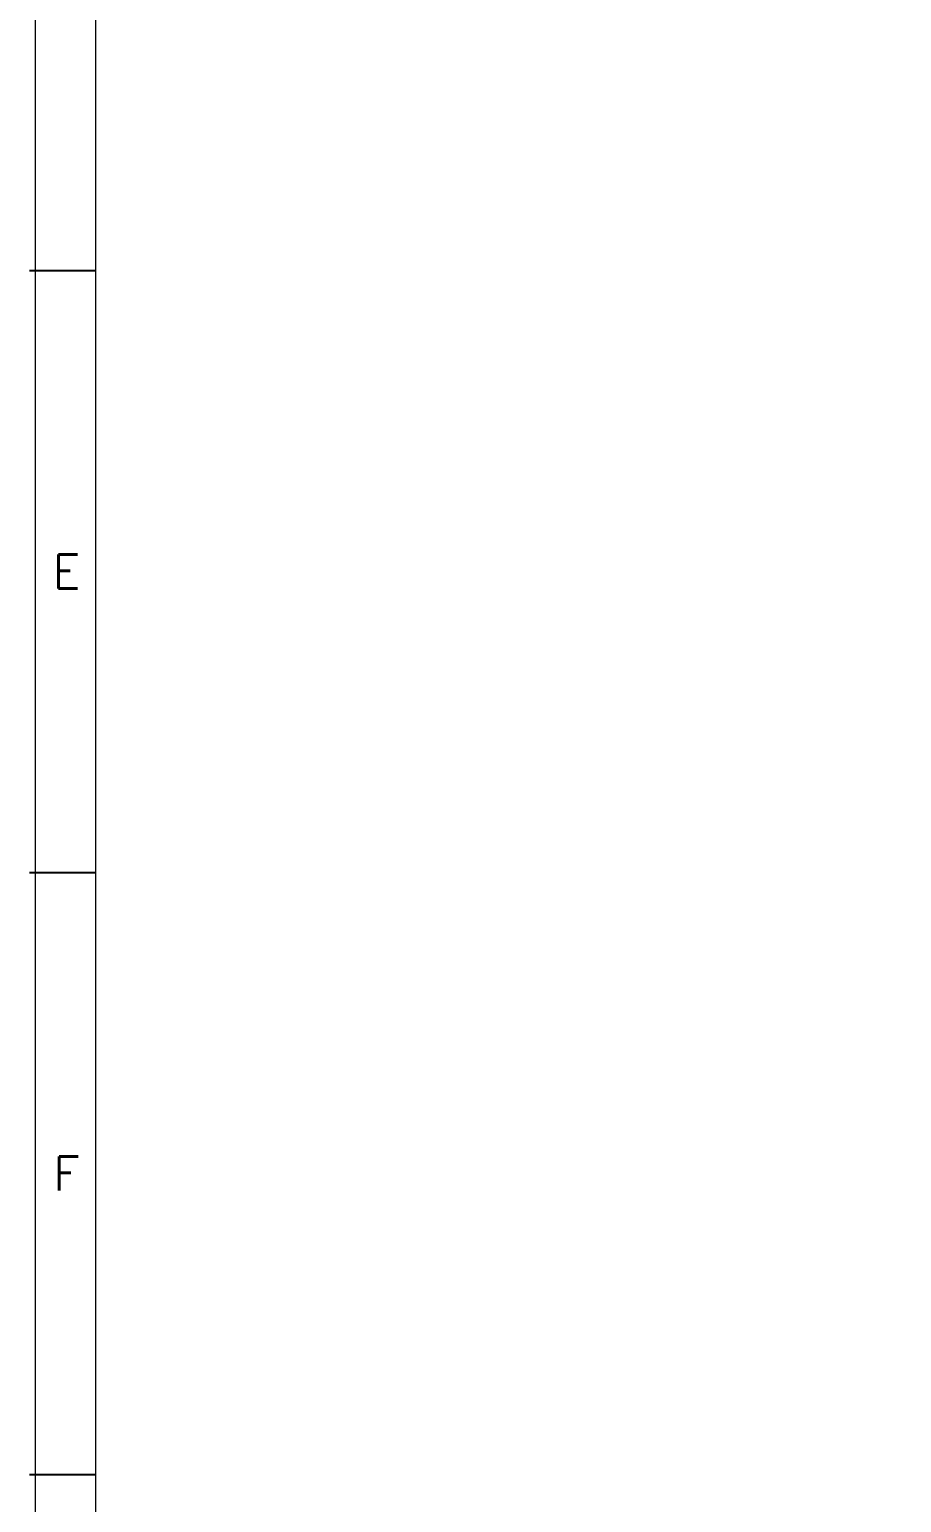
# Model space of a CAD drawing. Header units: millimetres. Extents: x 54 to 1685, y 68 to 1015.
# Drawn here: x 925.9 to 1012.8, y 608.8 to 755.6 of the extents above; entities that cross this region are included whole.
import ezdxf
from ezdxf.enums import TextEntityAlignment as Align

# ---------------------------------------------------------------- set-up
doc = ezdxf.new("R2010")
doc.units = ezdxf.units.MM
for name, color, linetype in [('20', 2, 'Continuous'), ('30', 3, 'Continuous'), ('70', 7, 'Continuous')]:
    doc.layers.add(name, color=color, linetype=linetype)
doc.styles.add('SIMPLEX', font='SIMPLEX.shx', dxfattribs={"bigfont": 'HBRDS.shx'})

msp = doc.modelspace()

# ---------------------------------------------------------------- linework, layer by layer
at = {"layer": '20', "color": 0, "lineweight": 13}
msp.add_lwpolyline([(932.544, 487.571), (932.544, 964.971), (1679.344, 964.971), (1679.344, 432.171)], dxfattribs=at)
at = {"layer": '30', "color": 0}
for p, q in [((925.944, 731.571), (932.544, 731.571)), ((925.944, 671.571), (932.544, 671.571)), ((925.944, 611.571), (932.544, 611.571))]:
    msp.add_line(p, q, dxfattribs=at)
at = {"layer": '70', "color": 0, "lineweight": 13}
msp.add_lwpolyline([(1685.344, 432.171), (926.544, 432.171), (926.544, 970.971), (1685.344, 970.971)], close=True, dxfattribs=at)

# ---------------------------------------------------------------- texts
at = {"layer": '30', "color": 0, "style": 'SIMPLEX'}
for s, p in [('E', (929.644, 701.571)), ('F', (929.644, 641.571))]:
    msp.add_text(s, height=3.4, dxfattribs=at).set_placement(p, align=Align.MIDDLE)

doc.saveas('drawing.dxf')
